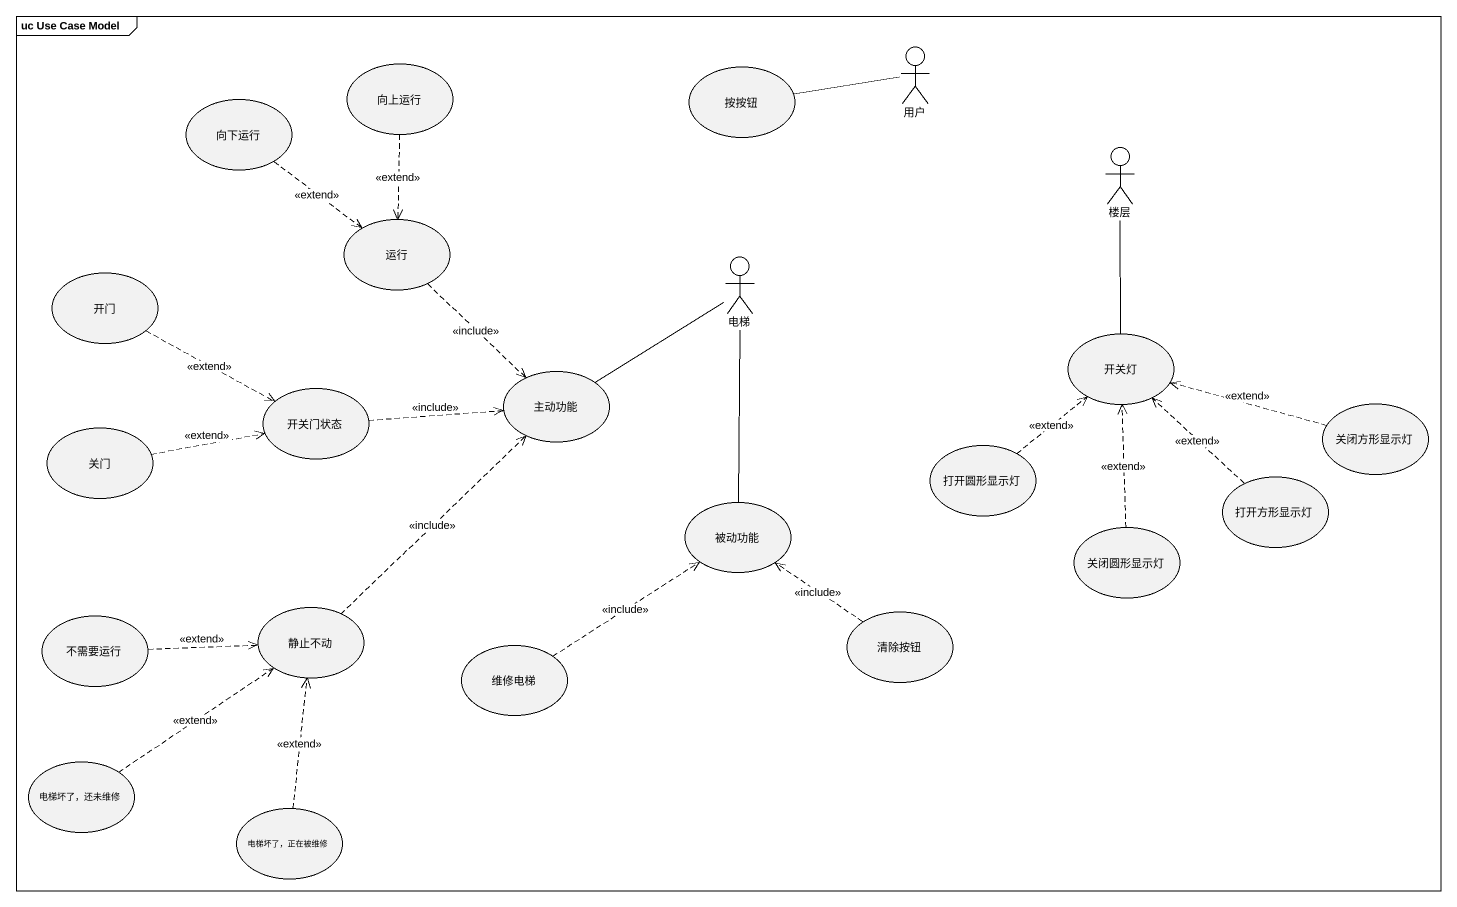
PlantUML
@startuml
mainframe uc Use Case Model
actor 用户
usecase 向下运行
usecase 向上运行
usecase 按按钮
actor 楼层
usecase 运行
usecase 开门
actor 电梯
usecase 开关灯
usecase 主动功能
usecase 关门
usecase 开关门状态
usecase 关闭方形显示灯
usecase 打开圆形显示灯
usecase 被动功能
usecase 打开方形显示灯
usecase 关闭圆形显示灯
usecase 静止不动
usecase 不需要运行
usecase 维修电梯
usecase 清除按钮
usecase "电梯坏了，还未维修" as 电梯坏了_还未维修
usecase "电梯坏了，正在被维修" as 电梯坏了_正在被维修
用户 -left- 按按钮
向下运行 ..> 运行 : <<extend>>
向上运行 ..> 运行 : <<extend>>
运行 ..> 主动功能 : <<include>>
开门 .right.> 开关门状态 : <<extend>>
电梯 -- 被动功能
开关灯 -up- 楼层
主动功能 -right- 电梯
关门 .right.> 开关门状态 : <<extend>>
开关门状态 .right.> 主动功能 : <<include>>
关闭方形显示灯 .left.> 开关灯 : <<extend>>
打开圆形显示灯 .up.> 开关灯 : <<extend>>
打开方形显示灯 .up.> 开关灯 : <<extend>>
关闭圆形显示灯 .up.> 开关灯 : <<extend>>
静止不动 .up.> 主动功能 : <<include>>
不需要运行 .right.> 静止不动 : <<extend>>
维修电梯 .up.> 被动功能 : <<include>>
清除按钮 .up.> 被动功能 : <<include>>
电梯坏了_还未维修 .up.> 静止不动 : <<extend>>
电梯坏了_正在被维修 .up.> 静止不动 : <<extend>>
@enduml
